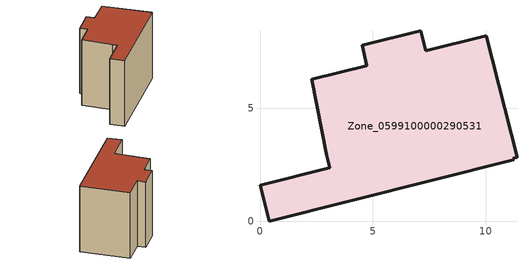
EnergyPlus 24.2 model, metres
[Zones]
Zone_0599100000290531
 floor ground (C_G): 3.1,2.38 2.96,2.9 2.3,6.29 4.73,6.9 4.53,7.79 7.12,8.44 7.34,7.56 10.04,8.22 11.39,2.83 11.23,2.79 11.25,2.73 0.41,0 0,1.6 z0
 wall outside (C_F): 0,1.6 0.41,0 11.25,2.73 11.23,2.79 11.39,2.83 10.04,8.22 7.34,7.56 7.12,8.44 4.53,7.79 4.73,6.9 2.3,6.29 2.96,2.9 3.1,2.38 0,1.6 z0:7.83
 roof outside (C_R): 2.96,2.9 3.1,2.38 0,1.6 0.41,0 11.25,2.73 11.23,2.79 11.39,2.83 10.04,8.22 7.34,7.56 7.12,8.44 4.53,7.79 4.73,6.9 2.3,6.29 z7.83
[BUILDING]
Pand.0599100000290531: North Axis=0; Terrain=City; Loads Convergence Tolerance Value=0.04; Temperature Convergence Tolerance Value=0.4; Solar Distribution=FullExterior; Maximum Number of Warmup Days=25; Minimum Number of Warmup Days=1
[Site:Location]
Rotterdam.The.Hague.AP_ZH_NLD Design_Conditions: Latitude=51.96; Longitude=4.45; Time Zone=1; Elevation=-4.5
[SITE:GROUNDTEMPERATURE:BUILDINGSURFACE]
18, 18, 18, 18, 18, 18, 18, 18, 18, 18, 18, 18
[MATERIAL] Thermal Absorptance=0.9; Solar Absorptance=0.7; Visible Absorptance=0.7
Name | Roughness | Thickness | Conductivity | Density | Specific Heat
G.TC.1975-1991 | MediumSmooth | 0.15 | 0.288461 | 540 | 1210
F.TC.1975-1991 | Rough | 0.3 | 0.230769 | 1920 | 840
R.TC.1975-1991 | MediumRough | 0.2 | 0.153846 | 1500 | 1000
[CONSTRUCTION]
C_G: G.TC.1975-1991
C_F: F.TC.1975-1991
C_R: R.TC.1975-1991
[ZONE]
Zone_0599100000290531: Type=1; Multiplier=1; Ceiling Height=Autocalculate; Volume=Autocalculate; Floor Area=autocalculate; Part of Total Floor Area=Yes
[ZONEINFILTRATION:DESIGNFLOWRATE]
Infil_Zone_0599100000290531: Zone or ZoneList or Space or SpaceList=Zone_0599100000290531; Schedule=AlwaysOn; Design Flow Rate Calculation Method=Flow/Area; Flow Rate per Floor Area=0.003; Constant Term Coefficient=1; Temperature Term Coefficient=0; Velocity Term Coefficient=0; Velocity Squared Term Coefficient=0
[HVACTEMPLATE:ZONE:IDEALLOADSAIRSYSTEM]
Zone_0599100000290531: Maximum Heating Supply Air Temperature=50; Minimum Cooling Supply Air Temperature=13; Maximum Heating Supply Air Humidity Ratio=0.0156; Minimum Cooling Supply Air Humidity Ratio=0.0077; Heating Limit=NoLimit; Cooling Limit=NoLimit; Dehumidification Control Type=ConstantSensibleHeatRatio; Cooling Sensible Heat Ratio=0.7; Dehumidification Setpoint=60; Humidification Control Type=None; Humidification Setpoint=30; Outdoor Air Method=None; Outdoor Air Flow Rate per Person=0.00944; Outdoor Air Flow Rate per Zone Floor Area=0; Outdoor Air Flow Rate per Zone=0; Demand Controlled Ventilation Type=None; Outdoor Air Economizer Type=NoEconomizer; Heat Recovery Type=None; Sensible Heat Recovery Effectiveness=0.7; Latent Heat Recovery Effectiveness=0.65
[ZONECONTROL:THERMOSTAT]
ThermostatControl_Zone_0599100000290531: Zone or ZoneList=Zone_0599100000290531; Control Type Schedule=DualSetpointControlType; Control 1=Thermostat_Zone_0599100000290531; Temperature Difference Between Cutout And Setpoint=0
[THERMOSTATSETPOINT:DUALSETPOINT]
Thermostat_Zone_0599100000290531: Heating Setpoint Temperature Schedule=HeatingSetpoint_Zone_0599100000290531; Cooling Setpoint Temperature Schedule=CoolingSetpoint_Zone_0599100000290531
[SCHEDULE:COMPACT]
HeatingSetpoint_Zone_0599100000290531: Through: 12/31, For: AllDays, Until: 24:00, 21
CoolingSetpoint_Zone_0599100000290531: Through: 12/31, For: AllDays, Until: 24:00, 24
DualSetpointControlType: Through: 12/31, For: AllDays, Until: 24:00, 4
AlwaysOn: Through: 12/31, For: AllDays, Until: 24:00, 1
